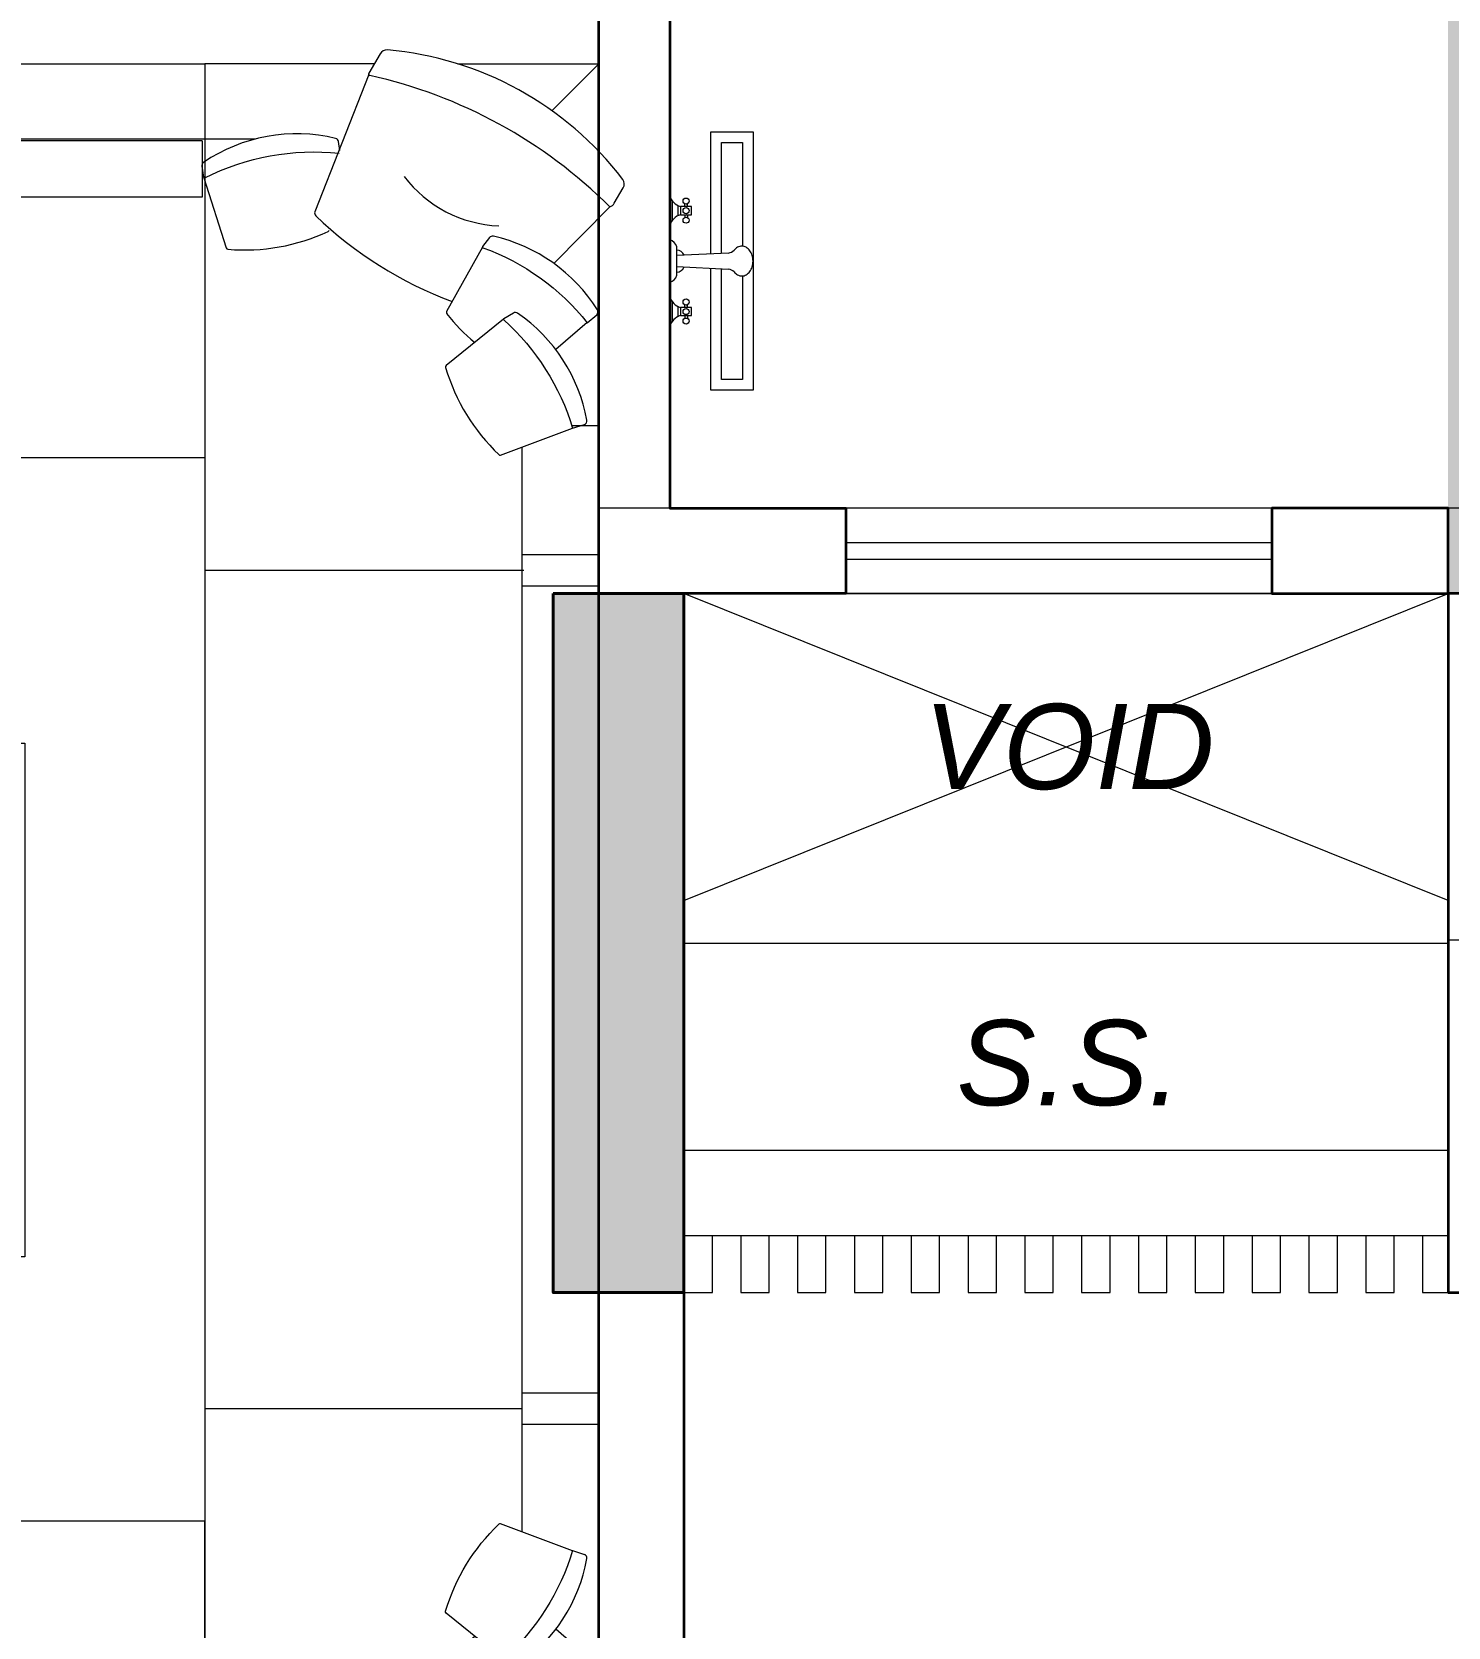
# Model space of a CAD drawing. Header units: millimetres. Extents: x 0 to 125073, y 0 to 71249.
# Drawn here: x 79217 to 81709, y 48965 to 51772 of the extents above; entities that cross this region are included whole.
import ezdxf
from ezdxf.lldxf.tags import DXFTag

# ---------------------------------------------------------------- set-up
doc = ezdxf.new("R2010")
doc.units = ezdxf.units.MM
doc.linetypes.add('DASH', pattern=[1, 0.5, -0.5])
for name, color, linetype, lineweight, true_color in [('DA_BEAM', 7, 'DASH', 15, 0xc2c20000), ('DA_BUILDING LINE', 7, 'Continuous', 9, 0xc2db0000), ('DA_FURNITURE', 102, 'Continuous', 5, 0xc2666666), ('DA_FURNITURE HIDDEN', 102, 'Continuous', 5, 0xc2666666)]:
    doc.layers.add(name, color=color, linetype=linetype, lineweight=lineweight, true_color=true_color)
for name, color, linetype, lineweight in [('DA_CARPET AREA RERA', 30, 'Continuous', 9), ('DA_COLUMN', 40, 'Continuous', 40), ('DA_DOTTED LINES', 8, 'DASH', 5), ('DA_ELEVATION FEATURE', 5, 'Continuous', 5), ('DA_LINE', 155, 'Continuous', 9), ('DA_TEXT IN SQ.FT', 193, 'Continuous', 9), ('DA_WALL', 7, 'Continuous', 35), ('DA_WINDOW', 4, 'Continuous', 9)]:
    doc.layers.add(name, color=color, linetype=linetype, lineweight=lineweight)
doc.layers.add('DA_COLUMN HATCH', color=251, linetype='Continuous')
doc.styles.get("Standard").update_dxf_attribs({"font": 'arial.ttf'})
tags = doc.linetypes.add('( Hidden )', pattern=[0.375, 0.25, -0.125]).pattern_tags.tags
tags[6:7] = [DXFTag(74, 4), DXFTag(75, 0), DXFTag(340, '0'), DXFTag(46, 1.0), DXFTag(50, 0.0), DXFTag(44, 0.0), DXFTag(45, 0.0)]
tags[4:5] = [DXFTag(74, 4), DXFTag(75, 0), DXFTag(340, '0'), DXFTag(46, 1.0), DXFTag(50, 0.0), DXFTag(44, 0.0), DXFTag(45, 0.0)]

# ---------------------------------------------------------------- blocks, each defined once
blk = doc.blocks.new('GSHGJSDFGJ')
at = {"layer": 'DA_BUILDING LINE', "linetype": '( Hidden )', "ltscale": 500}
blk.add_lwpolyline([(-2523.6, 89661.5), (-5998.6, 89661.5), (-5998.6, 90341.5), (-11463.6, 90341.5), (-11463.6, 91111.5), (-12833.6, 91111.5), (-12833.6, 90501.5), (-19333.6, 90501.5), (-19333.6, 91111.5), (-20678.6, 91111.5), (-20678.6, 86586.5), (-23928.6, 86586.5), (-23928.6, 87936.5), (-25333.6, 87936.5), (-25333.6, 82896.5), (-27933.6, 82896.5), (-27933.6, 82306.5), (-29713.6, 82306.5)], dxfattribs=at)
blk = doc.blocks.new('W5T25')
at = {"layer": 'DA_FURNITURE'}
for p, q in [((8400.7038, 625.3992, 6161.2515), (8400.7038, 625.5346, 6161.2515)), ((8400.7038, 625.5346, 6161.2515), (8401.7251, 625.5346, 6161.2515)), ((8400.9213, 625.4026, 6161.2515), (8400.9213, 625.5346, 6161.2515)), ((8400.7038, 625.4026, 6161.2515), (8401.7251, 625.4026, 6161.2515)), ((8400.8919, 624.8416, 6161.2515), (8400.8919, 625.4026, 6161.2515)), ((8401.7204, 625.3992, 6161.2515), (8400.8919, 625.3992, 6161.2515)), ((8400.8919, 624.9114, 6161.2515), (8400.8919, 625.3992, 6161.2515)), ((8400.8955, 625.3992, 6161.2515), (8400.8955, 625.3002, 6161.2515)), ((8401.7204, 625.4026, 6161.2515), (8401.8141, 625.4026, 6161.2515)), ((8401.7204, 625.3992, 6161.2515), (8401.7204, 625.3002, 6161.2515)), ((8402.2861, 625.4026, 6161.2515), (8402.2866, 625.403, 6161.2515)), ((8401.7204, 625.3002, 6161.2515), (8400.8955, 625.3002, 6161.2515)), ((8402.4181, 624.8976, 6161.2515), (8402.4181, 625.2634, 6161.2515)), ((8402.3976, 625.0796, 6161.2515), (8402.3426, 625.0319, 6161.2515)), ((8402.2827, 624.8604, 6161.2515), (8402.2827, 622.9518, 6161.2515)), ((8402.2827, 624.6711, 6161.2515), (8402.4181, 624.6711, 6161.2515)), ((8401.7251, 624.6436, 6161.2515), (8402.2861, 624.6436, 6161.2515)), ((8402.2827, 624.616, 6161.2515), (8402.4181, 624.616, 6161.2515)), ((8402.2827, 623.1961, 6161.2515), (8402.4181, 623.1961, 6161.2515)), ((8401.7251, 623.1686, 6161.2515), (8402.2827, 623.1686, 6161.2515)), ((8402.2827, 623.1411, 6161.2515), (8402.4181, 623.1411, 6161.2515)), ((8400.8919, 622.9706, 6161.2515), (8400.8919, 622.4096, 6161.2515)), ((8402.3721, 622.9184, 6161.2515), (8402.2453, 622.9658, 6161.2515)), ((8400.8919, 622.9008, 6161.2515), (8400.8919, 622.413, 6161.2515)), ((8402.3723, 622.9188, 6161.2515), (8402.393, 622.912, 6161.2515)), ((8402.3976, 622.7325, 6161.2515), (8402.3426, 622.7802, 6161.2515)), ((8400.8955, 622.413, 6161.2515), (8400.8955, 622.512, 6161.2515)), ((8400.7038, 622.413, 6161.2515), (8400.7038, 622.2776, 6161.2515)), ((8400.7038, 622.4096, 6161.2515), (8401.7251, 622.4096, 6161.2515)), ((8400.9213, 622.4096, 6161.2515), (8400.9213, 622.2776, 6161.2515)), ((8401.7204, 622.4096, 6161.2515), (8401.8141, 622.4096, 6161.2515)), ((8402.336, 622.3597, 6161.2515), (8402.4181, 622.2776, 6161.2515))]:
    blk.add_line(p, q, dxfattribs=at)
at = {"layer": 'DA_FURNITURE', "elevation": 6161.2515}
for points in [[(8402.0229, 625.5346), (8401.7251, 625.5346), (8401.7251, 624.8416)], [(8402.1704, 625.5346), (8402.4181, 625.5346), (8402.4181, 625.3809)], [(8402.336, 625.4524), (8402.4181, 625.5346), (8402.3358, 625.4522)], [(8401.7251, 624.8416), (8400.7038, 624.8416), (8400.7038, 625.3992)], [(8400.7038, 624.8976), (8400.7038, 624.8976), (8400.0821, 624.8976), (8400.0821, 622.6076), (8400.7038, 622.6076)], [(8401.7251, 624.8976), (8401.7251, 622.2776), (8402.0229, 622.2776)], [(8402.4181, 622.5487), (8402.4181, 624.8976), (8402.371, 624.8976)], [(8401.7251, 622.9706), (8400.7038, 622.9706), (8400.7038, 622.413)], [(8400.7038, 622.2776), (8401.7251, 622.2776), (8401.7251, 622.9706)], [(8400.8919, 622.413), (8401.7204, 622.413), (8401.7204, 622.512), (8400.8955, 622.512)], [(8402.1704, 622.2776), (8402.4181, 622.2776), (8402.4181, 622.4312)]]:
    blk.add_lwpolyline(points, dxfattribs=at)
for points in [[(8402.3392, 625.1835), (8402.4377, 625.2833, 0.195374), (8402.4456, 625.2893), (8402.4614, 625.3164, 0.30437), (8402.4605, 625.3314, 0.21108), (8402.0462, 625.5591, 0.289624), (8402.0334, 625.5525), (8402.0134, 625.5184, 0.50911), (8402.0152, 625.5142)], [(8402.0133, 625.5159), (8401.9186, 625.2744, 0.30421), (8401.9202, 625.2672)], [(8401.9627, 625.3824), (8401.9603, 625.3979, 0.30437), (8401.9552, 625.4035, 0.21108), (8401.7226, 625.3614, 0.289624), (8401.7197, 625.3548), (8401.7227, 625.3353, 0.50911), (8401.7247, 625.3343, -0.141603), (8401.9615, 625.3776)], [(8401.7234, 625.3343), (8401.7627, 625.2107, 0.30421), (8401.7656, 625.2084)], [(8401.7656, 625.2084, 0.129404), (8401.942, 625.2397, 0.257717), (8401.9439, 625.2423)], [(8402.2136, 625.2122), (8402.1504, 625.0989, 0.30421), (8402.1507, 625.0953)], [(8402.2506, 625.0853), (8402.1498, 625.0037, 0.30421), (8402.1487, 625.0002, 0.129404), (8402.2422, 624.8472, 0.257717), (8402.2453, 624.8464), (8402.3723, 624.8934)], [(8402.2506, 622.7269), (8402.1498, 622.8085, -0.30421), (8402.1487, 622.812, -0.129404), (8402.2422, 622.965)], [(8402.3723, 622.9188, -0.137928), (8402.251, 622.7281, 0.50911), (8402.2513, 622.7258), (8402.2683, 622.7159, 0.289624), (8402.2755, 622.7162, 0.199362), (8402.3974, 622.9045)], [(8402.2136, 622.6), (8402.1504, 622.7132, -0.30421), (8402.1507, 622.7169)], [(8402.0152, 622.2979, 0.50911), (8402.0134, 622.2938), (8402.0334, 622.2597, 0.289624), (8402.0462, 622.2531, 0.21108), (8402.4605, 622.4807, 0.30437), (8402.4614, 622.4957), (8402.4456, 622.5228, 0.195374), (8402.4377, 622.5289), (8402.3392, 622.6287)], [(8401.7234, 622.4779), (8401.7627, 622.6015, -0.30421), (8401.7656, 622.6038)], [(8401.9439, 622.5699, 0.257717), (8401.942, 622.5725, 0.129404), (8401.7656, 622.6038)], [(8402.0133, 622.2963), (8401.9186, 622.5378, -0.30421), (8401.9202, 622.5449)], [(8401.9627, 622.4298), (8401.9603, 622.4142, -0.30437), (8401.9552, 622.4087, -0.21108), (8401.7226, 622.4507, -0.289624), (8401.7197, 622.4573), (8401.7227, 622.4768, -0.50911), (8401.7247, 622.4779, 0.141603), (8401.9615, 622.4346)]]:
    blk.add_lwpolyline(points, format="xyb", dxfattribs=at)
for points in [[(8402.2138, 625.2134, 0.50911), (8402.2144, 625.2112, -0.137928), (8402.398, 625.0793), (8402.4146, 625.0933, 0.374575), (8402.4159, 625.1019, 0.199362), (8402.2328, 625.2314, 0.289624), (8402.226, 625.229)], [(8402.2513, 625.0863, 0.50911), (8402.251, 625.0841, -0.137928), (8402.3723, 624.8934), (8402.393, 624.9002, 0.374575), (8402.3974, 624.9076, 0.199362), (8402.2755, 625.096, 0.289624), (8402.2683, 625.0962)], [(8402.2138, 622.5987, -0.50911), (8402.2144, 622.6009, 0.137928), (8402.398, 622.7328), (8402.4146, 622.7188, -0.374575), (8402.4159, 622.7103, -0.199362), (8402.2328, 622.5808, -0.289624), (8402.226, 622.5832)]]:
    blk.add_lwpolyline(points, format="xyb", close=True, dxfattribs=at)
blk.add_lwpolyline([(8400.8557, 624.3394), (8401.4081, 624.3394), (8401.4081, 623.4358), (8400.8557, 623.4358)], close=True, dxfattribs=at)
at = {"layer": 'DA_FURNITURE'}
for centre, radius, start, end in [((8401.8268, 624.6679, 6161.2515), 0.8671, 45.2113, 77.45), ((8402.2528, 625.4724, 6161.2515), 0.2232, 217.5398, 267.2522), ((8402.4069, 625.7761, 6161.2515), 0.7042, 226.2769, 249.4924), ((8402.4259, 625.3145, 6161.2515), 0.3521, 218.5214, 230.1035), ((8402.2445, 622.9626, 6161.2515), 0.0033, 76.0164, 133.823), ((8402.3909, 622.9057, 6161.2515), 0.0066, 349.6421, 71.7808), ((8402.4259, 622.4976, 6161.2515), 0.3521, 129.8965, 141.4786), ((8402.4069, 622.036, 6161.2515), 0.7042, 110.5076, 133.7231), ((8402.2528, 622.3398, 6161.2515), 0.2232, 92.7478, 142.4602), ((8401.8268, 623.1443, 6161.2515), 0.8671, 282.55, 314.7887)]:
    blk.add_arc(centre, radius, start, end, dxfattribs=at)
blk = doc.blocks.new('hh')
at = {"layer": 'DA_WALL', "color": 11}
blk.add_blockref('W5T25', (-6885.6351, -672.7462, -6161.2515), dxfattribs=at)
blk = doc.blocks.new('tap')
at = {"layer": 'DA_FURNITURE'}
for p, q in [((-0.1835, -0.2062), (-0.1835, -0.1402)), ((-0.1835, -0.2062), (-0.1835, -0.1402)), ((-0.1775, -0.1944), (-0.1775, -0.1519)), ((-0.1775, -0.1944), (-0.1775, -0.1519)), ((-0.1655, -0.1616), (-0.1655, -0.1845)), ((-0.1655, -0.1616), (-0.1655, -0.1845)), ((-0.1355, -0.1642), (-0.1595, -0.1642)), ((-0.1595, -0.1642), (-0.1595, -0.1822)), ((-0.1355, -0.1642), (-0.1595, -0.1642)), ((-0.1595, -0.1642), (-0.1595, -0.1822)), ((-0.1505, -0.1642), (-0.1505, -0.1582)), ((-0.1505, -0.1642), (-0.1505, -0.1582)), ((-0.1445, -0.1642), (-0.1445, -0.1582)), ((-0.1445, -0.1642), (-0.1445, -0.1582)), ((-0.1355, -0.1822), (-0.1355, -0.1642)), ((-0.1355, -0.1822), (-0.1355, -0.1642)), ((-0.1595, -0.1822), (-0.1355, -0.1822)), ((-0.1595, -0.1822), (-0.1355, -0.1822)), ((-0.1505, -0.1822), (-0.1505, -0.1882)), ((-0.1505, -0.1822), (-0.1505, -0.1882)), ((-0.1445, -0.1822), (-0.1445, -0.1882)), ((-0.1445, -0.1822), (-0.1445, -0.1882)), ((-0.1835, -0.331), (-0.1835, -0.2374)), ((-0.1835, -0.331), (-0.1835, -0.2374)), ((-0.1679, -0.3154), (-0.1679, -0.253)), ((-0.1679, -0.3154), (-0.1679, -0.253)), ((-0.0541, -0.2665), (-0.1679, -0.2721)), ((-0.0541, -0.2665), (-0.1679, -0.2721)), ((-0.1679, -0.2962), (-0.0541, -0.3018)), ((-0.1679, -0.2962), (-0.0541, -0.3018)), ((-0.1835, -0.4282), (-0.1835, -0.3622)), ((-0.1835, -0.4282), (-0.1835, -0.3622)), ((-0.1775, -0.4164), (-0.1775, -0.3739)), ((-0.1775, -0.4164), (-0.1775, -0.3739)), ((-0.1655, -0.3836), (-0.1655, -0.4065)), ((-0.1655, -0.3836), (-0.1655, -0.4065)), ((-0.1505, -0.3862), (-0.1505, -0.3802)), ((-0.1505, -0.3862), (-0.1505, -0.3802)), ((-0.1445, -0.3862), (-0.1445, -0.3802)), ((-0.1445, -0.3862), (-0.1445, -0.3802)), ((-0.1355, -0.3862), (-0.1595, -0.3862)), ((-0.1595, -0.3862), (-0.1595, -0.4042)), ((-0.1355, -0.3862), (-0.1595, -0.3862)), ((-0.1595, -0.3862), (-0.1595, -0.4042)), ((-0.1595, -0.4042), (-0.1355, -0.4042)), ((-0.1595, -0.4042), (-0.1355, -0.4042)), ((-0.1505, -0.4042), (-0.1505, -0.4102)), ((-0.1505, -0.4042), (-0.1505, -0.4102)), ((-0.1445, -0.4042), (-0.1445, -0.4102)), ((-0.1445, -0.4042), (-0.1445, -0.4102)), ((-0.1355, -0.4042), (-0.1355, -0.3862)), ((-0.1355, -0.4042), (-0.1355, -0.3862))]:
    blk.add_line(p, q, dxfattribs=at)
for points in [[(-0.0928, -0.2684), (-0.0928, 0), (0, 0), (0, -0.5683), (-0.0928, -0.5683), (-0.0928, -0.2999)], [(-0.0692, -0.2672), (-0.0692, -0.0237), (-0.0236, -0.0237), (-0.0236, -0.2515)], [(-0.0236, -0.3169), (-0.0236, -0.5446), (-0.0692, -0.5446), (-0.0692, -0.3011)]]:
    blk.add_lwpolyline(points, dxfattribs=at)
for centre in [(-0.1475, -0.1522), (-0.1475, -0.1522), (-0.1475, -0.1732), (-0.1475, -0.1732), (-0.1475, -0.1942), (-0.1475, -0.1942), (-0.1475, -0.3742), (-0.1475, -0.3742), (-0.1475, -0.3952), (-0.1475, -0.3952), (-0.1475, -0.4162), (-0.1475, -0.4162)]:
    blk.add_circle(centre, 0.00671, dxfattribs=at)
for centre, radius, start, end in [((-0.1505, -0.1312), 0.0342, 195.2551, 254.7449), ((-0.1505, -0.1312), 0.0342, 195.2551, 254.7449), ((-0.1505, -0.2152), 0.0342, 105.2551, 164.7449), ((-0.1505, -0.2152), 0.0342, 105.2551, 164.7449), ((-0.1899, -0.2593), 0.0229, 16.1502, 73.8498), ((-0.1899, -0.2593), 0.0229, 16.1502, 73.8498), ((-0.1674, -0.2766), 0.0165, 18.5395, 91.7649), ((-0.1674, -0.2766), 0.0165, 18.5395, 91.7649), ((-0.0581, -0.2424), 0.0244, 279.6247, 312.4678), ((-0.0581, -0.2424), 0.0244, 279.6247, 312.4678), ((-0.0209, -0.2769), 0.0265, 119.848, 141.5659), ((-0.0209, -0.2769), 0.0265, 119.848, 141.5659), ((-0.0247, -0.2702), 0.0188, 90, 119.848), ((-0.0247, -0.2702), 0.0188, 90, 119.848), ((-0.0247, -0.2702), 0.0188, 60.152, 90), ((-0.0247, -0.2702), 0.0188, 60.152, 90), ((-0.0286, -0.2769), 0.0265, 35.8238, 60.152), ((-0.0286, -0.2769), 0.0265, 35.8238, 60.152), ((-0.0346, -0.2813), 0.034, 16.6468, 35.8238), ((-0.0346, -0.2813), 0.034, 16.6468, 35.8238), ((-0.0442, -0.2842), 0.044, 0, 16.6468), ((-0.0442, -0.2842), 0.044, 0, 16.6468), ((-0.1899, -0.309), 0.0229, 286.1502, 343.8498), ((-0.1899, -0.309), 0.0229, 286.1502, 343.8498), ((-0.1674, -0.2917), 0.0165, 268.2351, 341.4605), ((-0.1674, -0.2917), 0.0165, 268.2351, 341.4605), ((-0.0581, -0.3259), 0.0244, 47.5322, 80.3753), ((-0.0581, -0.3259), 0.0244, 47.5322, 80.3753), ((-0.0209, -0.2914), 0.0265, 218.4341, 240.152), ((-0.0209, -0.2914), 0.0265, 218.4341, 240.152), ((-0.0247, -0.2981), 0.0188, 240.152, 270), ((-0.0247, -0.2981), 0.0188, 240.152, 270), ((-0.0247, -0.2981), 0.0188, 270, 299.848), ((-0.0247, -0.2981), 0.0188, 270, 299.848), ((-0.0286, -0.2914), 0.0265, 299.848, 324.1762), ((-0.0286, -0.2914), 0.0265, 299.848, 324.1762), ((-0.0346, -0.287), 0.034, 324.1762, 343.3532), ((-0.0346, -0.287), 0.034, 324.1762, 343.3532), ((-0.0442, -0.2842), 0.044, 343.3532, 360), ((-0.0442, -0.2842), 0.044, 343.3532, 360), ((-0.1505, -0.3532), 0.0342, 195.2551, 254.7449), ((-0.1505, -0.3532), 0.0342, 195.2551, 254.7449), ((-0.1505, -0.4372), 0.0342, 105.2551, 164.7449), ((-0.1505, -0.4372), 0.0342, 105.2551, 164.7449)]:
    blk.add_arc(centre, radius, start, end, dxfattribs=at)
blk = doc.blocks.new('DFDV V V')
at = {"layer": 'DA_FURNITURE', "xscale": 0.8000000000000018, "yscale": 0.8000000000000018, "zscale": 0.8000000000000018}
blk.add_blockref('tap', (78.1452, 408.6679), dxfattribs=at)
at = {"layer": 'DA_FURNITURE HIDDEN'}
blk.add_blockref('hh', (-1438.9096, 455.9991), dxfattribs=at)
blk = doc.blocks.new('11TH 2nd')
at = {"layer": 'DA_BEAM', "linetype": 'ByBlock', "ltscale": 200}
for p, q in [((6292.7434, 1432.6331), (6291.3984, 1432.6331)), ((6292.7434, 1432.4831), (6291.3984, 1432.4831))]:
    blk.add_line(p, q, dxfattribs=at)
at = {"layer": 'DA_CARPET AREA RERA'}
blk.add_lwpolyline([(6285.0534, 1431.8081), (6285.2034, 1431.8081), (6286.7434, 1431.8081), (6286.7432, 1437.3881), (6284.4484, 1437.3881), (6284.4484, 1441.5081), (6287.4984, 1441.5081), (6287.4984, 1440.8881), (6292.7434, 1440.8881), (6292.8934, 1440.8881), (6292.8934, 1441.5081), (6295.9184, 1441.5081), (6295.9184, 1433.1531), (6292.8934, 1433.1531), (6292.8934, 1433.7631), (6291.2484, 1433.7631), (6291.2484, 1430.5881), (6291.2484, 1430.4381), (6288.2484, 1430.4381), (6288.2484, 1430.5881), (6285.0534, 1430.5881), (6285.0534, 1431.6481)], close=True, dxfattribs=at)
at = {"layer": 'DA_DOTTED LINES', "linetype": '( Hidden )', "ltscale": 300}
for p, q in [((6291.3984, 1433.0731), (6292.7434, 1433.6131)), ((6292.7434, 1433.0731), (6291.3984, 1433.6131))]:
    blk.add_line(p, q, dxfattribs=at)
at = {"layer": 'DA_ELEVATION FEATURE'}
for points in [[(6291.4484, 1432.3831), (6291.4484, 1432.4831), (6291.3984, 1432.4831), (6291.3984, 1432.3831)], [(6291.5484, 1432.3831), (6291.5484, 1432.4831), (6291.4984, 1432.4831), (6291.4984, 1432.3831)], [(6291.6484, 1432.3831), (6291.6484, 1432.4831), (6291.5984, 1432.4831), (6291.5984, 1432.3831)], [(6291.7484, 1432.3831), (6291.7484, 1432.4831), (6291.6984, 1432.4831), (6291.6984, 1432.3831)], [(6291.8484, 1432.3831), (6291.8484, 1432.4831), (6291.7984, 1432.4831), (6291.7984, 1432.3831)], [(6291.9484, 1432.3831), (6291.9484, 1432.4831), (6291.8984, 1432.4831), (6291.8984, 1432.3831)], [(6292.0484, 1432.3831), (6292.0484, 1432.4831), (6291.9984, 1432.4831), (6291.9984, 1432.3831)], [(6292.1484, 1432.3831), (6292.1484, 1432.4831), (6292.0984, 1432.4831), (6292.0984, 1432.3831)], [(6292.2484, 1432.3831), (6292.2484, 1432.4831), (6292.1984, 1432.4831), (6292.1984, 1432.3831)], [(6292.3484, 1432.3831), (6292.3484, 1432.4831), (6292.2984, 1432.4831), (6292.2984, 1432.3831)], [(6292.4484, 1432.3831), (6292.4484, 1432.4831), (6292.3984, 1432.4831), (6292.3984, 1432.3831)], [(6292.5484, 1432.3831), (6292.5484, 1432.4831), (6292.4984, 1432.4831), (6292.4984, 1432.3831)], [(6292.6484, 1432.3831), (6292.6484, 1432.4831), (6292.5984, 1432.4831), (6292.5984, 1432.3831)], [(6292.7434, 1432.3831), (6292.7434, 1432.4831), (6292.6984, 1432.4831), (6292.6984, 1432.3831)]]:
    blk.add_lwpolyline(points, close=True, dxfattribs=at)
at = {"layer": 'DA_LINE'}
blk.add_line((6291.3984, 1432.9981), (6292.7434, 1432.9981), dxfattribs=at)
at = {"layer": 'DA_WALL'}
for points in [[(6291.2484, 1432.3831), (6291.2484, 1432.3831), (6291.2484, 1433.6131), (6291.2484, 1436.3381), (6292.8684, 1436.3381), (6292.8684, 1436.2131), (6291.3734, 1436.2131), (6291.3734, 1433.7631), (6291.6834, 1433.7631), (6291.6834, 1433.6131), (6291.3984, 1433.6131), (6291.3984, 1430.4381), (6291.2484, 1430.4381), (6291.1684, 1430.4381), (6291.1684, 1430.5881), (6291.2484, 1430.5881)], [(6292.7434, 1433.7631), (6292.7434, 1433.7631), (6292.4334, 1433.7631), (6292.4334, 1433.6131), (6292.7434, 1433.6131)], [(6292.7434, 1433.6131), (6292.7434, 1432.5331), (6292.7434, 1432.5331), (6292.7434, 1432.3831), (6292.8934, 1432.3831), (6292.8934, 1432.3831), (6292.8934, 1433.0031), (6292.9734, 1433.0031), (6292.9734, 1433.1531), (6292.8934, 1433.1531), (6292.8934, 1433.6131)]]:
    blk.add_lwpolyline(points, close=True, dxfattribs=at)
at = {"layer": 'DA_WINDOW'}
for points in [[(6291.6834, 1433.6131), (6292.4334, 1433.6131), (6292.4334, 1433.7631), (6291.6834, 1433.7631)], [(6291.6834, 1433.7031), (6292.4334, 1433.7031), (6292.4334, 1433.6731), (6291.6834, 1433.6731)]]:
    blk.add_lwpolyline(points, close=True, dxfattribs=at)
blk = doc.blocks.new('SDFHSDFGN')
at = {"layer": 'DA_COLUMN HATCH', "true_color": 0x636466}
h = blk.add_hatch(color=251, dxfattribs=at)
h.dxf.hatch_style = 1
h.paths.add_polyline_path([(-37688.6, 97346.5), (-37688.6, 97576.5), (-38888.6, 97576.5), (-38888.6, 97346.5)])
h.paths.add_polyline_path([(-31373.6, 96376.5), (-31143.6, 96376.5), (-31143.6, 97576.5), (-31373.6, 97576.5)])
h.paths.add_polyline_path([(-27778.6, 97036.5), (-27548.6, 97036.5), (-27548.6, 98236.5), (-27778.6, 98236.5)])
h.paths.add_polyline_path([(-24578.6, 97336.5), (-24348.6, 97336.5), (-24348.6, 98236.5), (-24578.6, 98236.5)])
h.paths.add_polyline_path([(-19333.6, 98536.5), (-19333.6, 97336.5), (-19103.6, 97336.5), (-19103.6, 98536.5)])
h.paths.add_polyline_path([(-13063.6, 97336.5), (-12833.6, 97336.5), (-12833.6, 98536.5), (-13063.6, 98536.5)])
h.paths.add_polyline_path([(-11543.6, 97636.5), (-11313.6, 97636.5), (-11313.6, 98536.5), (-11543.6, 98536.5)])
h.paths.add_polyline_path([(-8908.6, 94991.5), (-7708.6, 94991.5), (-7708.6, 94761.5), (-8908.6, 94761.5)])
h.paths.add_polyline_path([(-13063.6, 91111.5), (-12833.6, 91111.5), (-12833.6, 92311.5), (-13063.6, 92311.5)])
h.paths.add_polyline_path([(-19333.6, 91111.5), (-19103.6, 91111.5), (-19103.6, 92311.5), (-19333.6, 92311.5)])
h.paths.add_polyline_path([(-5998.6, 91111.5), (-5258.6, 91111.5), (-5258.6, 91341.5), (-5998.6, 91341.5)])
h.paths.add_polyline_path([(-1283.6, 91111.5), (-383.6, 91111.5), (-383.6, 91341.5), (-1283.6, 91341.5)])
h.paths.add_polyline_path([(2171.4, 90061.5), (2171.4, 91261.5), (1941.4, 91261.5), (1941.4, 90061.5)])
h.paths.add_polyline_path([(4621.4, 90061.5), (5821.4, 90061.5), (5821.4, 90291.5), (4621.4, 90291.5)])
h.paths.add_polyline_path([(4621.4, 95111.5), (5821.4, 95111.5), (5821.4, 95341.5), (4621.4, 95341.5)])
h.paths.add_polyline_path([(4621.4, 98611.5), (5821.4, 98611.5), (5821.4, 98841.5), (4621.4, 98841.5)])
h.paths.add_polyline_path([(-39638.6, 89246.5), (-38138.6, 89246.5), (-38138.6, 89476.5), (-39638.6, 89476.5)])
h.paths.add_polyline_path([(-31143.6, 92421.5), (-31143.6, 92651.5), (-32343.6, 92651.5), (-32343.6, 92421.5)])
h.paths.add_polyline_path([(-31513.6, 86346.5), (-29713.6, 86346.5), (-29713.6, 86576.5), (-31513.6, 86576.5)])
h.paths.add_polyline_path([(-31513.6, 82896.5), (-29713.6, 82896.5), (-29713.6, 83126.5), (-31513.6, 83126.5)])
h.paths.add_polyline_path([(-31518.6, 78051.5), (-30518.6, 78051.5), (-30518.6, 78281.5), (-31518.6, 78281.5)])
h.paths.add_polyline_path([(-32143.6, 76821.5), (-31143.6, 76821.5), (-31143.6, 77051.5), (-32143.6, 77051.5)])
h.paths.add_polyline_path([(-31893.6, 71896.5), (-31893.6, 72126.5), (-33093.6, 72126.5), (-33093.6, 71896.5)])
h.paths.add_polyline_path([(-37688.6, 71896.5), (-37688.6, 72126.5), (-38888.6, 72126.5), (-38888.6, 71896.5)])
h.paths.add_polyline_path([(-38438.6, 76796.5), (-38438.6, 77026.5), (-39638.6, 77026.5), (-39638.6, 76796.5)])
h.paths.add_polyline_path([(-38138.6, 79996.5), (-38138.6, 80226.5), (-39638.6, 80226.5), (-39638.6, 79996.5)])
h.paths.add_polyline_path([(-38438.6, 92446.5), (-38438.6, 92676.5), (-39638.6, 92676.5), (-39638.6, 92446.5)])
h.paths.add_polyline_path([(-31518.6, 91422), (-31288.6, 91422), (-31288.6, 89927), (-31518.6, 89927)])
h.paths.add_polyline_path([(-20908.6, 91111.5), (-20678.6, 91111.5), (-20678.6, 89881.5), (-20908.6, 89881.5)])
h.paths.add_polyline_path([(-11313.6, 92011.5), (-11313.6, 91111.5), (-11543.6, 91111.5), (-11543.6, 92011.5)])
h.paths.add_polyline_path([(1941.4, 97316.5), (2171.4, 97316.5), (2171.4, 98841.5), (1941.4, 98841.5)])
at = {"layer": 'DA_COLUMN'}
blk.add_lwpolyline([(-20908.6, 91111.5), (-20678.6, 91111.5), (-20678.6, 89881.5), (-20908.6, 89881.5)], close=True, dxfattribs=at)
blk = doc.blocks.new('A$Cfed68cb1')
at = {"layer": 'DA_TEXT IN SQ.FT', "char_height": 0.15, "attachment_point": 1}
for s, insert in [('\\pxqc;{\\fArial|b0|i1|c0|p34;VOID}', (-29.3649, -7.9241)), ('\\pxqc;{\\fArial|b0|i1|c0|p34;S.S.}', (-29.3649, -8.4803))]:
    blk.add_mtext_dynamic_manual_height_columns(s, width=4.965248, gutter_width=12.5, heights=[-0.1551], dxfattribs=dict(at, insert=insert))

msp = doc.modelspace()

# ---------------------------------------------------------------- block references
at = {"color": 1, "xscale": 1000, "yscale": 1000, "zscale": 1000}
msp.add_blockref('A$Cfed68cb1', (107924.22813, 58513.9767), dxfattribs=at)
msp.add_blockref('SDFHSDFGN', (101042.82231, -40327.54866))
at = {"layer": 'DA_BUILDING LINE'}
msp.add_blockref('GSHGJSDFGJ', (101042.82231, -40327.54866), dxfattribs=at)
at = {"layer": 'DA_FURNITURE', "xscale": 1000, "yscale": 1000, "zscale": 1000}
msp.add_blockref('DFDV V V', (2340.78936, -357071.57208), dxfattribs=at)
at = {"layer": 'DA_WALL', "xscale": 1000, "yscale": 1000, "zscale": 1000}
msp.add_blockref('11TH 2nd', (-6211034.12977, -1382829.13082), dxfattribs=at)

doc.saveas('drawing.dxf')
